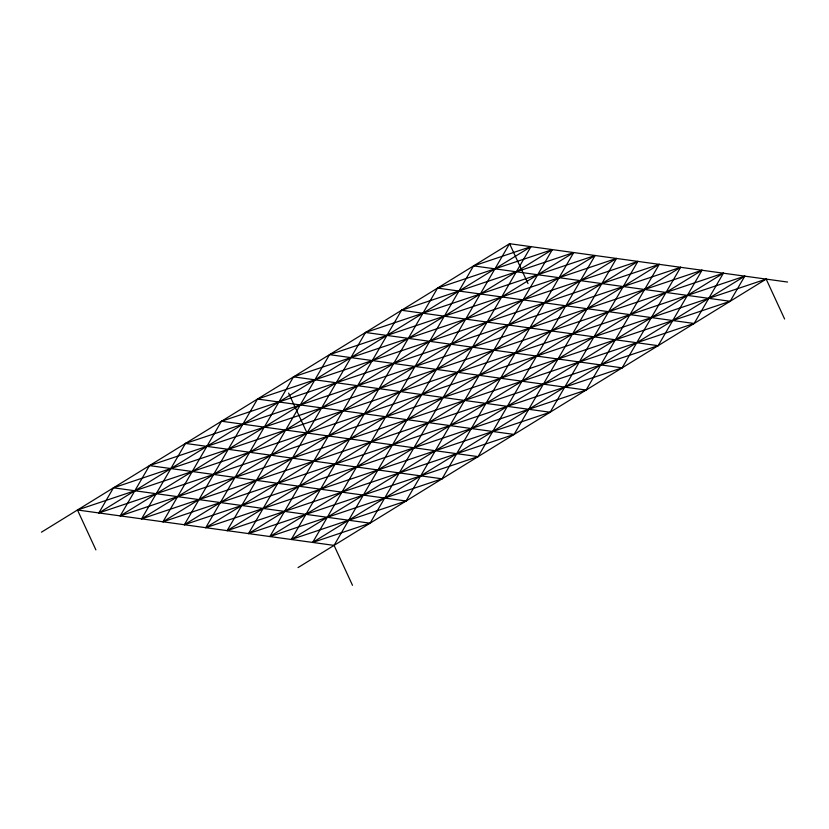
<?xml version="1.0" encoding="UTF-8"?>
<svg xmlns="http://www.w3.org/2000/svg" width="829" height="829" viewBox="0 0 829 829"><rect width="100%" height="100%" fill="white"/><g stroke="black" fill="none" stroke-linecap="round" stroke-linejoin="round"><path stroke-width="1.24" d="M98.838 512.944L113.469 487.804L744.784 276.15L730.162 301.29L98.838 512.944L530.954 246.659L370.066 523.192L312.668 542.435L473.566 265.891L530.954 246.659M120.226 515.887L149.479 465.608L723.406 273.197L694.153 323.476L120.226 515.887L552.342 249.602L406.075 501.006L291.29 539.482L437.557 288.088L552.342 249.602M141.604 518.84L185.489 443.422L702.018 270.244L658.143 345.672L141.604 518.84L573.72 252.555L442.085 478.81L269.902 536.539L401.547 310.274L573.72 252.555M162.992 521.793L221.498 421.225L680.64 267.301L622.133 367.858L162.992 521.793L595.108 255.498L478.095 456.624L248.524 533.586L365.537 332.47L595.108 255.498M184.37 524.736L257.508 399.039L659.252 264.347L586.124 390.055L184.37 524.736L616.486 258.451L514.104 434.427L227.136 530.633L329.527 354.657L616.486 258.451M205.758 527.69L293.518 376.853L637.874 261.404L550.114 412.241L205.758 527.69L637.874 261.404M352.491 585.295L334.056 545.389L509.576 243.705L787.55 282.047M41.45 532.187L509.576 243.705L528.021 283.611M227.136 530.633L659.252 264.347M248.524 533.586L680.64 267.301M269.902 536.539L702.018 270.244M291.29 539.482L723.406 273.197M312.668 542.435L744.784 276.15M298.046 567.575L766.172 279.093L784.607 319.01M95.905 549.907L77.46 509.99L766.172 279.093M473.566 265.891L730.162 301.29M437.557 288.088L694.153 323.476M401.547 310.274L658.143 345.672M365.537 332.47L622.133 367.858M329.527 354.657L586.124 390.055M293.518 376.853L550.114 412.241M257.508 399.039L514.104 434.427M221.498 421.225L478.095 456.624M185.489 443.422L442.085 478.81M149.479 465.608L406.075 501.006M113.469 487.804L370.066 523.192M77.46 509.99L334.056 545.389M288.585 393.112L307.031 433.028"/></g></svg>
